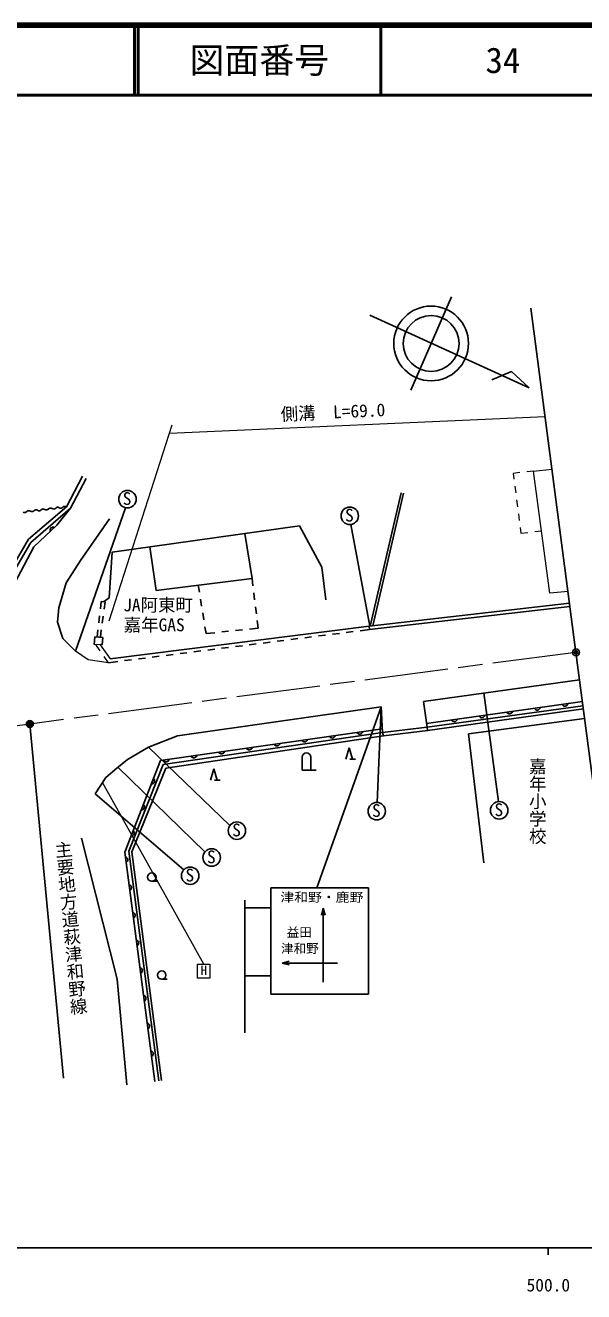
# Model space of a CAD drawing. Units: millimetres, scale not verified. Extents: x 40000 to 680000, y 20000 to 380000.
# Drawn here: x 493106 to 573065, y 198715 to 380000 of the extents above; entities that cross this region are included whole.
import ezdxf
from ezdxf.enums import TextEntityAlignment as Align

# ---------------------------------------------------------------- set-up
doc = ezdxf.new("R2010")
doc.units = ezdxf.units.MM
doc.header["$LTSCALE"] = 1000
doc.header["$PDMODE"] = 32
doc.header["$PDSIZE"] = 500
doc.linetypes.add('CHAIN', pattern=[18.5, 12, -1.5, 3.5, -1.5])
for name, color, linetype, lineweight in [('M-BGD', 7, 'Continuous', 25), ('M-BMK', 2, 'CHAIN', 13), ('M-BMK-SRVR', 3, 'Continuous', 25), ('M-STR-HTXT', 7, 'Continuous', 13), ('M-STR-STRC', 7, 'Continuous', 25), ('M-TTL', 2, 'Continuous', 140), ('M-TTL-BAND', 7, 'Continuous', 25), ('M-TTL-LINE', 7, 'Continuous', 50)]:
    doc.layers.add(name, color=color, linetype=linetype, lineweight=lineweight)
doc.layers.add('M-OTRS', color=6, linetype='Continuous')
doc.layers.add('M-TTL-TXT', color=7, linetype='Continuous')
doc.styles.add('@ＭＳ ゴシック', font='')
doc.styles.add('ＭＳ ゴシック', font='')
doc.styles.add('ＭＳ 明朝', font='')
doc.styles.get('@ＭＳ ゴシック').set_extended_font_data('@MS Gothic')
doc.styles.get('ＭＳ ゴシック').set_extended_font_data('MS Gothic')
doc.styles.get('ＭＳ 明朝').set_extended_font_data('MS Mincho')

msp = doc.modelspace()

# ---------------------------------------------------------------- linework, layer by layer
at = {"layer": 'M-BGD'}
for p, q in [((554143, 341155), (548304, 327763)), ((542454, 338526), (565257, 328112)), ((562712, 330434), (559908, 329234)), ((565257, 328112), (562712, 330434)), ((501275, 315445), (499005, 311068)), ((499580, 310862), (501802, 315141)), ((546911, 313083), (542474, 294009)), ((542862, 294054), (547250, 313028)), ((499005, 311068), (493540, 306457)), ((493879, 305954), (499580, 310862)), ((507434, 310948), (500279, 290427)), ((500996, 303372), (505182, 309348)), ((532367, 308349), (505550, 304558)), ((535566, 302425), (532367, 308349)), ((539722, 308543), (542427, 294004)), ((493540, 306457), (490220, 300677)), ((525574, 300814), (524558, 307245)), ((490729, 300593), (493879, 305954)), ((510946, 305321), (511830, 299077)), ((498942, 300212), (500996, 303372)), ((505550, 304558), (505104, 298041)), ((536119, 297765), (535566, 302425)), ((497911, 296633), (498942, 300212)), ((511830, 299077), (525574, 300814)), ((518028, 298845), (517866, 299840)), ((525574, 300814), (525705, 299741)), ((503983, 297507), (503858, 296460)), ((503983, 297507), (504521, 297460)), ((505104, 298041), (504325, 297477)), ((504521, 297460), (504383, 296419)), ((518349, 296871), (518188, 297858)), ((525827, 298749), (525948, 297756)), ((497723, 294538), (497911, 296633)), ((518670, 294897), (518509, 295884)), ((526069, 296764), (526191, 295771)), ((542369, 293997), (571038, 297285)), ((571099, 296824), (542392, 293506)), ((498461, 292221), (497723, 294538)), ((503741, 295467), (503623, 294474)), ((504252, 295427), (504120, 294436)), ((505279, 289302), (542369, 293997)), ((518992, 292915), (518830, 293910)), ((526443, 293705), (525204, 293574)), ((526312, 294778), (526443, 293705)), ((542392, 293506), (542369, 293997)), ((500279, 290427), (498461, 292221)), ((502967, 291370), (503041, 292458)), ((503041, 292458), (504199, 292379)), ((503505, 293481), (503380, 292435)), ((503989, 293445), (503851, 292403)), ((504199, 292379), (504125, 291291)), ((520231, 293047), (518992, 292915)), ((522220, 293258), (521226, 293152)), ((524209, 293469), (523215, 293363)), ((530142, 291949), (529150, 291823)), ((532126, 292201), (531134, 292075)), ((534110, 292453), (533118, 292327)), ((536094, 292706), (535102, 292580)), ((538078, 292958), (537086, 292832)), ((540062, 293210), (539070, 293084)), ((542392, 293506), (541054, 293336)), ((516253, 290185), (515261, 290059)), ((518237, 290437), (517245, 290311)), ((520221, 290689), (519229, 290563)), ((522206, 290941), (521213, 290815)), ((524190, 291193), (523198, 291067)), ((526174, 291445), (525182, 291319)), ((528158, 291697), (527166, 291571)), ((506333, 288924), (504995, 288754)), ((508317, 289176), (507325, 289050)), ((510301, 289428), (509309, 289302)), ((512285, 289680), (511293, 289554)), ((514269, 289932), (513277, 289806)), ((572475, 286321), (550123, 283218)), ((550123, 283218), (550648, 279509)), ((550571, 280055), (572886, 283180)), ((558783, 284420), (560880, 268865)), ((544066, 282441), (514900, 278290)), ((544066, 282441), (543489, 268748)), ((544276, 278754), (544066, 282441)), ((572964, 282589), (550648, 279509)), ((550702, 279029), (573022, 282142)), ((493753, 279970), (498583, 229256)), ((550648, 279509), (544276, 278754)), ((550648, 279509), (550702, 279029)), ((573203, 280762), (556548, 278594)), ((514900, 278290), (510754, 276651)), ((512831, 274200), (544276, 278754)), ((544382, 278263), (513244, 273669)), ((544382, 278263), (544276, 278754)), ((550754, 279035), (544382, 278263)), ((556548, 278594), (558773, 260113)), ((510754, 276651), (507752, 274887)), ((522409, 265465), (510754, 276651)), ((539011, 274966), (539491, 276566)), ((539491, 276566), (539971, 274966)), ((507752, 274887), (506198, 273675)), ((518834, 261664), (506365, 273806)), ((507924, 261760), (512831, 274200)), ((532769, 275253), (532769, 273353)), ((533969, 273353), (533969, 275253)), ((533969, 275253), (533969, 275253)), ((540371, 274966), (539571, 274966)), ((504619, 272306), (503118, 269989)), ((506198, 273675), (504619, 272306)), ((513244, 273669), (508347, 261662)), ((519638, 271944), (520118, 273544)), ((520118, 273544), (520598, 271944)), ((520998, 271944), (520198, 271944)), ((532769, 273353), (534769, 273353)), ((503118, 269989), (515784, 259093)), ((501170, 263636), (506250, 243469)), ((512229, 228895), (507924, 261760)), ((508347, 261662), (512603, 228961)), ((511222, 257470), (512022, 257470)), ((506250, 243469), (507632, 228308)), ((512637, 243430), (513437, 243430))]:
    msp.add_line(p, q, dxfattribs=at)
at = {"layer": 'M-BGD', "lineweight": 13}
for p, q in [((518668, 245592), (504173, 271619)), ((517750, 245592), (519548, 245592)), ((517750, 243605), (517750, 245592)), ((519548, 245592), (519548, 243605)), ((519548, 243605), (517750, 243605))]:
    msp.add_line(p, q, dxfattribs=at)
at = {"layer": 'M-BGD'}
for points in [[(499580, 310862), (497635, 308442), (494317, 305335), (491579, 300096), (490273, 293963), (474856, 287527), (462464, 286077)], [(511656, 228826), (507335, 261622), (512476, 274735), (544245, 279307)]]:
    msp.add_lwpolyline(points, dxfattribs=at)
for centre, radius in [((551218, 334457), 5351), ((551218, 334457), 4000), ((507731, 312162), 1250), ((539567, 309784), 1250), ((543433, 267499), 1250), ((560968, 267618), 1250), ((523409, 264715), 1250), ((519795, 260864), 1250), ((516714, 258258), 1250), ((511222, 258070), 600), ((512637, 244030), 600)]:
    msp.add_circle(centre, radius, dxfattribs=at)
for centre, radius, start, end in [((493020, 310646), 390, 234.80668, 318.79207), ((493606, 310133), 390, 54.80668, 138.79207), ((494055, 310769), 390, 234.80668, 318.79207), ((494641, 310256), 390, 54.80668, 138.79207), ((495090, 310893), 390, 234.80668, 318.79207), ((495676, 310380), 390, 54.80668, 138.79207), ((496125, 311016), 390, 234.80668, 318.79207), ((496711, 310503), 390, 54.80668, 138.79207), ((497160, 311140), 390, 234.80668, 318.79207), ((497746, 310626), 390, 54.80668, 138.79207), ((498194, 311263), 390, 234.80668, 318.79207), ((498780, 310750), 390, 54.80668, 138.79207), ((497061, 307745), 417, 59.38233, 206.86192), ((570362, 282944), 417, 204.23011, 351.7097), ((558477, 281280), 417, 204.23011, 351.7097), ((562439, 281835), 417, 204.23011, 351.7097), ((566400, 282389), 417, 204.23011, 351.7097), ((554516, 280726), 417, 204.23011, 351.7097), ((533083, 277819), 417, 204.45091, 351.9305), ((537042, 278389), 417, 204.45091, 351.9305), ((541001, 278958), 417, 204.45091, 351.9305), ((521206, 276109), 417, 204.45091, 351.9305), ((525165, 276679), 417, 204.45091, 351.9305), ((529124, 277249), 417, 204.45091, 351.9305), ((533369, 275253), 600, 0, 180), ((513287, 274969), 417, 204.45091, 351.9305), ((517246, 275539), 417, 204.45091, 351.9305), ((511212, 271832), 417, 264.8544, 52.334), ((509753, 268108), 417, 264.8544, 52.334), ((508293, 264384), 417, 264.8544, 52.334), ((507361, 260537), 417, 293.76594, 81.24554), ((507883, 256571), 417, 293.76594, 81.24554), ((508406, 252605), 417, 293.76594, 81.24554), ((508928, 248640), 417, 293.76594, 81.24554), ((509451, 244674), 417, 293.76594, 81.24554), ((509973, 240708), 417, 293.76594, 81.24554), ((510496, 236742), 417, 293.76594, 81.24554), ((511018, 232777), 417, 293.76594, 81.24554)]:
    msp.add_arc(centre, radius, start, end, dxfattribs=at)
at = {"layer": 'M-BMK'}
for p, q in [((571962, 290236), (493753, 279970)), ((493753, 279970), (472341, 277159))]:
    msp.add_line(p, q, dxfattribs=at)
at = {"layer": 'M-BMK-SRVR'}
for p, q in [((565507, 339500), (571962, 290236)), ((571962, 290236), (578417, 240972))]:
    msp.add_line(p, q, dxfattribs=at)
for centre, radius in [((571962, 290236), 500), ((493753, 279970), 500), ((493753, 279970), 400), ((493753, 279970), 300), ((493753, 279970), 200), ((493753, 279970), 100), ((493753, 279970), 20)]:
    msp.add_circle(centre, radius, dxfattribs=at)
for p in [(571962, 290236), (493753, 279970)]:
    msp.add_point(p, dxfattribs=at)
at = {"layer": 'M-OTRS'}
msp.add_point((571962, 290236), dxfattribs=at)
at = {"layer": 'M-STR-HTXT'}
for p, q in [((514104, 322778), (505075, 294690)), ((513730, 321613), (567538, 323999)), ((563928, 315966), (562959, 315856)), ((562959, 315856), (563066, 315043)), ((565890, 316189), (564921, 316079)), ((565890, 316189), (568523, 316479)), ((568194, 298732), (565890, 316189)), ((563196, 314051), (563326, 313060)), ((563456, 312068), (563586, 311077)), ((563716, 310085), (563846, 309094)), ((563976, 308102), (564082, 307290)), ((564082, 307290), (565054, 307406)), ((566047, 307525), (567018, 307641)), ((570822, 298932), (568194, 298732)), ((502128, 289164), (500279, 290427)), ((504125, 291291), (502967, 291370)), ((503818, 290466), (503208, 291354)), ((503813, 291313), (505279, 289302)), ((504995, 288754), (502128, 289164)), ((504995, 288754), (504385, 289642))]:
    msp.add_line(p, q, dxfattribs=at)
at = {"layer": 'M-STR-STRC'}
for p, q in [((534873, 256519), (544066, 282441)), ((542272, 256519), (528277, 256519)), ((528277, 256519), (528277, 241299)), ((542272, 241299), (542272, 256519)), ((524541, 235752), (524541, 254754)), ((528277, 253658), (524541, 253658)), ((535779, 253593), (535511, 252593)), ((535779, 243011), (535779, 253593)), ((535779, 253593), (536047, 252593)), ((529870, 245757), (530870, 246025)), ((537795, 245757), (529870, 245757)), ((529870, 245757), (530870, 245489)), ((528277, 243927), (524541, 243927)), ((528277, 241299), (542272, 241299))]:
    msp.add_line(p, q, dxfattribs=at)
at = {"layer": 'M-TTL'}
msp.add_line((680000, 380000), (40000, 380000), dxfattribs=at)
at = {"layer": 'M-TTL-BAND'}
for p, q in [((40000, 205000), (579000, 205000)), ((568000, 205000), (568000, 204000))]:
    msp.add_line(p, q, dxfattribs=at)
at = {"layer": 'M-TTL-LINE'}
for p, q in [((508747, 380000), (508747, 370000)), ((509247, 380000), (509247, 370000)), ((543997, 380000), (543997, 370000)), ((40000, 370000), (680000, 370000))]:
    msp.add_line(p, q, dxfattribs=at)

# ---------------------------------------------------------------- texts
at = {"layer": 'M-BGD'}
for s, height, style, p in [('S', 1833, 'ＭＳ ゴシック', (507052, 310788)), ('S', 1833, 'ＭＳ ゴシック', (538888, 308410)), ('JA阿東町', 1833, 'ＭＳ ゴシック', (507122, 295559)), ('嘉年GAS', 1833, 'ＭＳ ゴシック', (507188, 292711)), ('S', 1833, 'ＭＳ ゴシック', (542754, 266126)), ('S', 1833, 'ＭＳ ゴシック', (560290, 266244)), ('S', 1833, 'ＭＳ ゴシック', (522730, 263341)), ('S', 1833, 'ＭＳ ゴシック', (519116, 259491)), ('S', 1833, 'ＭＳ ゴシック', (516036, 256884)), ('H', 1320, 'ＭＳ 明朝', (518223, 243664))]:
    msp.add_text(s, height=height, dxfattribs=dict(at, style=style)).set_placement(p, align=Align.BOTTOM_LEFT)
at = {"layer": 'M-BGD', "style": '@ＭＳ ゴシック'}
for s, rotation, p in [('嘉年小学校', 270, (564996, 275187)), ('主要地方道萩津和野線', 275.441, (496994, 263096))]:
    msp.add_text(s, height=1833, rotation=rotation, dxfattribs=at).set_placement(p, align=Align.BOTTOM_LEFT)
at = {"layer": 'M-STR-HTXT', "style": 'ＭＳ ゴシック'}
msp.add_text('側溝\u3000L=69.0', height=1833, rotation=2.539, dxfattribs=at).set_placement((529742, 322848), align=Align.BOTTOM_LEFT)
at = {"layer": 'M-STR-STRC', "style": 'ＭＳ ゴシック', "width": 1.1}
msp.add_text('津和野・鹿野', height=1320, dxfattribs=at).set_placement((529629, 254136), align=Align.BOTTOM_LEFT)
at = {"layer": 'M-STR-STRC', "style": 'ＭＳ 明朝'}
for s, p in [('益田', (530541, 249110)), ('津和野', (529721, 246791))]:
    msp.add_text(s, height=1320, dxfattribs=at).set_placement(p, align=Align.BOTTOM_LEFT)
at = {"layer": 'M-TTL-BAND', "style": 'ＭＳ ゴシック'}
msp.add_text('500.0', height=1833, dxfattribs=at).set_placement((568000, 198195), align=Align.BOTTOM_CENTER)
at = {"layer": 'M-TTL-TXT', "style": 'ＭＳ ゴシック'}
for s, p in [('図面番号', (526622, 375000)), ('34', (561497, 375000))]:
    msp.add_text(s, height=3666, dxfattribs=at).set_placement(p, align=Align.MIDDLE_CENTER)

doc.saveas('drawing.dxf')
